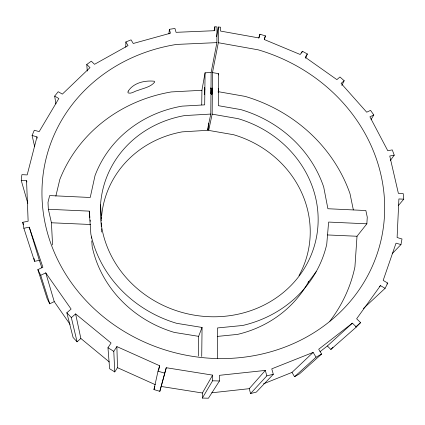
<?xml version="1.0" encoding="UTF-8"?>
<svg xmlns="http://www.w3.org/2000/svg" width="425" height="425" viewBox="0 0 425 425"><rect width="100%" height="100%" fill="white"/><g stroke="black" fill="none" stroke-linecap="round" stroke-linejoin="round"><path stroke-width="0.64" d="M75.608 313.921L80.851 338.47L77.079 341.812L71.342 317.624L75.608 313.921L111.074 343.007L107.971 347.735L109.602 368.719L114.755 371.928L113.783 351.332L116.875 346.587L159.651 365.75L158.01 371.168L153.951 389.576L159.827 391.329L166.26 367.721L212.633 375.132L202.406 393.003L202.348 398.066L208.431 398.214L219.454 380.975L219.47 375.317L265.306 370.425L266.836 375.87L250.569 393.545L249.247 388.673L265.306 370.425M298.993 275.618A105.007 97.447 15.3 0 0 233.623 134.73L208.68 130.406L212.165 114.144L212.479 72.585L218.328 42.718L218.392 27.03L220.517 27.179L220.506 31.067L258.825 37.931L259.941 34.244L265.397 35.849L264.308 39.647M217.361 358.27L217.483 327.946L242.686 325.476A121.072 111.568 15.3 0 0 326.745 244.274L328.626 222.068L366.855 223.816L367.274 217.196L365.861 210.534L327.898 208.739L323.712 187.074A121.072 111.568 15.3 0 0 240.837 109.608L218.392 105.682L218.519 73.652L212.479 72.585M202.348 398.066L212.596 380.795L212.633 375.132M101.309 220.926A105.007 97.447 15.3 0 1 182.192 131.862L207.352 130.332L210.789 114.065L211.135 72.5L216.893 42.622L216.978 26.934L214.848 26.786L214.827 30.68L176.056 32.327L174.951 28.454L169.363 29.32L168.932 33.92M125.805 47.233L125.843 41.974L131.054 39.854L133.253 43.483L170.452 33.203L169.363 29.32M208.68 130.406L208.744 123.123M207.352 130.332L207.368 129.003M201.721 356.501L202.061 327.447L176.662 323.319A121.072 111.568 15.3 0 1 90.86 234.138L89.239 211.129L48.344 209.265L47.998 202.348L49.64 195.569L90.228 197.492L95.009 175.647A121.072 111.568 15.3 0 1 182.012 106.144L204.691 104.869L205.073 72.808L211.135 72.5M198.342 355.98L198.608 336.345L202.061 327.447M201.732 104.863L201.928 90.291L205.073 72.808M366.855 223.816L357.016 236.252L354.918 266.9A154.365 143.485 15.3 0 1 329.858 321.178M27.806 203.309L21.25 180.46L21.893 174.654L27.184 174.919L36.97 136.898L32.098 135.458L34.303 130.209L39.164 131.649L58.841 98.515L54.687 96.098L58.204 91.715L62.347 94.122L90.004 67.633L86.769 64.483L91.295 61.168L94.525 64.308L128.037 45.608L125.843 41.974M214.142 30.669L214.848 26.786M392.19 253.656L400.95 244.593L402.002 238.977L397.104 237.527L398.9 198.948L403.75 199.182L403.213 193.582L398.379 193.343L389.757 156.018L394.235 155.13L392.259 149.887L387.791 150.758L369.92 116.832L373.788 114.973L370.568 110.362L366.706 112.211L341.1 83.396L344.165 80.734L339.942 76.973L336.871 79.629L305.203 57.248L307.339 53.97L302.366 51.234L300.22 54.501L264.297 39.536L265.397 35.849M216.553 36.72L218.392 27.03M218.248 74.943L218.519 73.652M158.663 370.175L159.651 365.75M55.856 196.111L59.824 179.462A154.365 143.485 15.3 0 1 171.286 91.927L201.928 90.291M159.827 391.329L166.26 367.721M258.889 38.059L259.941 34.244M153.951 389.576L154.87 386.543M301.676 53.077L302.366 51.234M305.681 58.257L307.339 53.97M341.843 85.462L344.165 80.734M363.354 308.566L385.098 288.325L387.781 283.098L383.169 280.42L396.036 243.137L400.95 244.593M371.089 119.462L373.788 114.973M114.755 371.928L117.497 367.673L116.875 346.587M390.357 160.517L394.235 155.13M385.098 288.325L380.471 285.632L356.639 318.771L360.586 322.602L356.347 327.011L330.847 349.446L327.356 345.987L320.025 351.677M308.125 282.519L316.173 271.671M398.267 205.684L403.75 199.182M313.145 352.41L292.002 372.406L294.541 376.715L316.046 357.212L313.145 352.41L271.766 368.836L273.312 374.266L256.339 392.1L250.569 393.545M330.847 349.446L332.982 347.23M379.52 286.54L380.471 285.632M386.824 283.996L387.781 283.098M327.356 345.987L352.394 323.165L356.347 327.011M352.394 323.165L318.697 349.249L321.603 354.036L299.524 373.846L294.541 376.715M355.698 326.915L360.586 322.602M77.079 341.812L73.073 337.455L66.842 312.763L71.113 309.076L45.762 272.866L40.715 275.299L49.757 303.811L54.23 301.601L45.762 272.866M316.046 357.212L321.603 354.036M49.757 303.811L47.186 298.706L37.846 269.631L42.888 267.219L29.245 227.194L23.858 228.257L22.764 222.286L28.14 221.234L26.562 180.721L21.25 180.46M263.495 383.833L292.002 372.406M266.836 375.87L273.312 374.266M23.858 228.257L34.558 261.338L39.35 260.35L41.894 267.83M211.762 392.79L249.247 388.673M217.281 336.419L237.506 334.406A116.11 107.785 15.3 0 0 308.768 281.361M210.789 114.065L184.62 115.579A109.491 100.858 15.3 0 0 118.511 267.862A109.491 100.858 15.3 0 0 297.468 278.194A109.491 100.858 15.3 0 0 238.112 118.665L212.165 114.144M216.893 42.622L176.556 44.428A172.396 157.096 15.3 0 0 69.918 280.643A172.396 157.096 15.3 0 0 351.969 299.322A172.396 157.096 15.3 0 0 258.225 49.837L218.328 42.718M212.596 380.795L219.454 380.975M48.344 209.265L51.436 222.774L90.615 224.501M327.5 234.951L357.016 236.252M161.277 386.474L202.406 393.003M198.608 336.345L174.308 332.414A116.11 107.785 15.3 0 1 92.183 246.697L91.768 240.821M218.089 91.646L245.129 96.395A154.365 143.485 15.3 0 1 350.019 193.763L353.34 209.881M158.01 371.168L164.64 373.145M117.497 367.673L155.417 384.726M107.971 347.735L113.783 351.332M80.851 338.47L109.305 361.957M66.842 312.763L71.342 317.624M54.23 301.601L70.061 324.371M37.846 269.631L40.715 275.299M22.764 222.286L23.566 224.777M29.245 227.194L39.35 260.35M26.562 180.721L26.908 181.99M32.098 135.458L34.584 146.418M36.97 136.898L37.246 138.183M34 258.331L34.558 261.338M54.687 96.098L55.903 103.928M89.239 211.129L89.893 217.499M90.158 220.044L90.286 221.319M86.769 64.483L87.268 71.049M91.492 236.906L91.588 238.207M100.539 204.786L101.267 215.773M101.352 217.069L101.442 218.36M51.436 222.774L52.562 244.943M210.577 88.358A3.432 0.287 -86.6 0 1 210.906 89.16A3.432 0.287 -86.6 0 1 210.619 93.681M218.253 88.421A3.427 0.319 -86.5 0 1 218.238 92.581M101.559 232.013A105.007 97.447 15.3 0 1 101.347 228.735M101.272 226.769A105.007 97.447 15.3 0 1 101.256 222.865M204.797 89.154L204.276 94.345L204.664 87.492L204.797 89.154M128.222 91.115L127.893 92.22L128.196 92.958C131.617 94.084 134.603 91.024 137.833 90.424C143.565 88.203 150.801 87.051 154.753 81.993L154.248 81.223C144.909 80.277 133.673 82.673 128.222 91.115M211.974 93.744A3.432 0.292 -86.6 0 0 212.171 88.044A3.432 0.292 -86.6 0 0 211.565 92.321A3.432 0.292 -86.6 0 0 211.974 93.744"/></g></svg>
